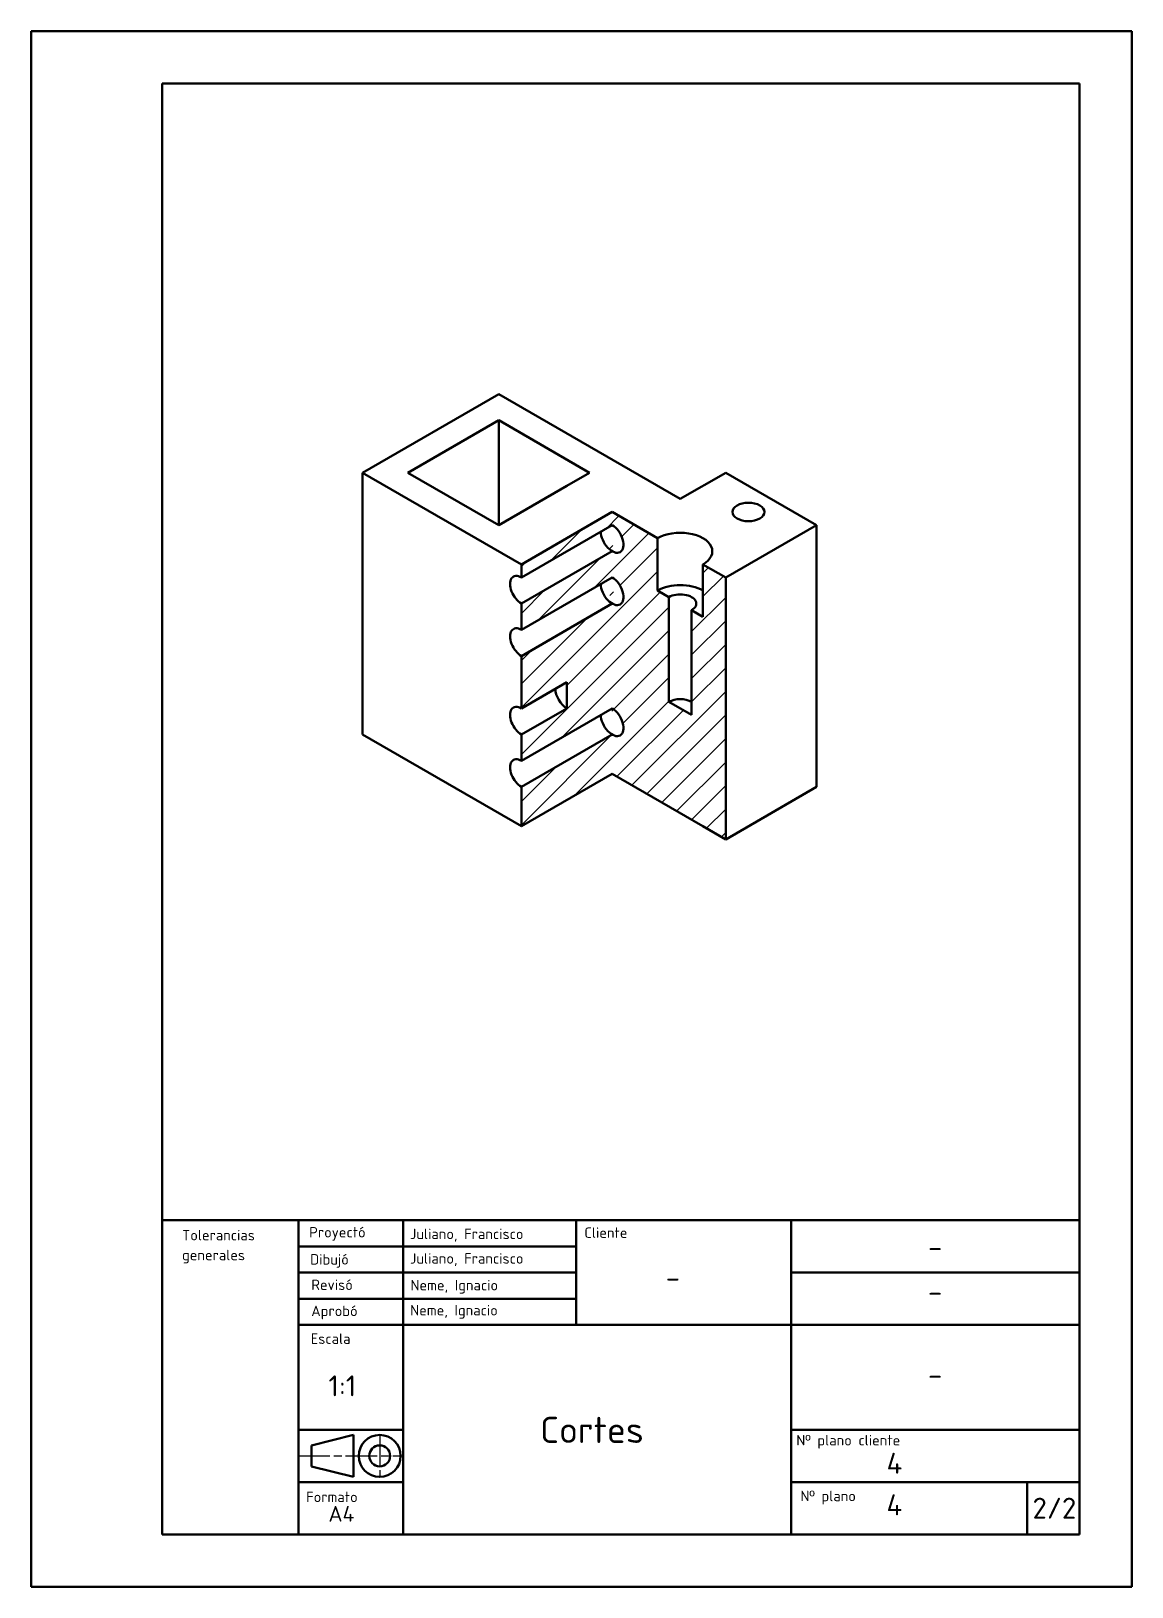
# Model space of a CAD drawing. Header units: millimetres. Extents: x 2667 to 2877, y 1860 to 2157.
import ezdxf

# ---------------------------------------------------------------- set-up
doc = ezdxf.new("R2010")
doc.units = ezdxf.units.MM
doc.header["$LTSCALE"] = 0.25
doc.linetypes.add('ACAD_ISO08W100', pattern=[36, 24, -3, 6, -3])
doc.layers.get('0').update_dxf_attribs({"lineweight": 50})
doc.layers.add('Capa1', color=7, linetype='Continuous')
doc.layers.add('capaCotas', color=7, linetype='Continuous', lineweight=25)
doc.styles.get("Standard").update_dxf_attribs({"font": 'isocpeur.ttf', "height": 2})

msp = doc.modelspace()

# ---------------------------------------------------------------- hatches: boundary and pattern name
at = {"layer": 'capaCotas'}
h = msp.add_hatch(dxfattribs=at)
h.set_pattern_fill('ANSI31', color=256)
edge = h.paths.add_edge_path()
edge.add_line((2799.25, 2053.2), (2794.91, 2055.7))
edge.add_line((2794.91, 2055.7), (2794.91, 2045.7))
edge.add_line((2794.91, 2045.7), (2792.75, 2046.95))
edge.add_line((2792.75, 2046.95), (2792.75, 2026.95))
edge.add_line((2792.75, 2026.95), (2788.42, 2029.45))
edge.add_line((2788.42, 2029.45), (2788.42, 2049.45))
edge.add_line((2788.42, 2049.45), (2786.25, 2050.7))
edge.add_line((2786.25, 2050.7), (2786.25, 2060.7))
edge.add_line((2786.25, 2060.7), (2777.59, 2065.7))
edge.add_line((2777.59, 2065.7), (2760.27, 2055.7))
edge.add_line((2760.27, 2055.7), (2760.27, 2053.2))
edge.add_line((2760.27, 2053.2), (2777.59, 2063.2))
edge.add_ellipse((2777.59, 2060.7), major_axis=(1.53, -2.65), ratio=0.57735, start_angle=315, end_angle=495, ccw=False)
edge.add_line((2777.59, 2058.2), (2760.27, 2048.2))
edge.add_line((2760.27, 2048.2), (2760.27, 2043.2))
edge.add_line((2760.27, 2043.2), (2777.59, 2053.2))
edge.add_ellipse((2777.59, 2050.7), major_axis=(1.53, -2.65), ratio=0.57735, start_angle=315, end_angle=495, ccw=False)
edge.add_line((2777.59, 2048.2), (2760.27, 2038.2))
edge.add_line((2760.27, 2038.2), (2760.27, 2028.2))
edge.add_line((2760.27, 2028.2), (2768.93, 2033.2))
edge.add_line((2768.93, 2033.2), (2768.93, 2028.2))
edge.add_line((2768.93, 2028.2), (2760.27, 2023.2))
edge.add_line((2760.27, 2023.2), (2760.27, 2018.2))
edge.add_line((2760.27, 2018.2), (2777.59, 2028.2))
edge.add_ellipse((2777.59, 2025.7), major_axis=(1.53, -2.65), ratio=0.57735, start_angle=315, end_angle=495, ccw=False)
edge.add_line((2777.59, 2023.2), (2760.27, 2013.2))
edge.add_line((2760.27, 2013.2), (2760.27, 2008.2))
edge.add_line((2760.27, 2008.2), (2760.27, 2005.7))
edge.add_line((2760.27, 2005.7), (2777.59, 2015.7))
edge.add_line((2777.59, 2015.7), (2794.91, 2005.7))
edge.add_line((2794.91, 2005.7), (2799.25, 2003.2))
edge.add_line((2799.25, 2003.2), (2799.25, 2053.2))

# ---------------------------------------------------------------- linework, layer by layer
for p, q in [((2876.74, 2157.5), (2666.74, 2157.5)), ((2666.74, 2157.5), (2666.74, 1860.5)), ((2876.74, 2157.5), (2876.74, 1860.5)), ((2866.74, 2147.5), (2691.74, 2147.5)), ((2691.74, 2147.5), (2691.74, 1870.5)), ((2866.74, 2147.5), (2866.74, 1870.5)), ((2729.96, 2073.2), (2755.94, 2088.2)), ((2790.58, 2068.2), (2755.94, 2088.2)), ((2755.94, 2083.2), (2738.62, 2073.2)), ((2773.26, 2073.2), (2755.94, 2083.2)), ((2755.94, 2083.2), (2755.94, 2063.2)), ((2729.96, 2073.2), (2760.27, 2055.7)), ((2729.96, 2025.7), (2729.96, 2073.2)), ((2738.62, 2073.2), (2755.94, 2063.2)), ((2768.93, 2070.7), (2773.26, 2073.2)), ((2799.25, 2073.2), (2790.58, 2068.2)), ((2816.57, 2063.2), (2799.25, 2073.2)), ((2755.94, 2063.2), (2768.93, 2070.7)), ((2760.27, 2055.7), (2777.59, 2065.7)), ((2777.59, 2065.7), (2786.25, 2060.7)), ((2760.27, 2053.2), (2777.59, 2063.2)), ((2816.57, 2063.2), (2799.25, 2053.2)), ((2816.57, 2013.2), (2816.57, 2063.2)), ((2786.25, 2050.7), (2786.25, 2060.7)), ((2777.59, 2058.2), (2760.27, 2048.2)), ((2760.27, 2053.2), (2760.27, 2055.7)), ((2794.91, 2055.7), (2799.25, 2053.2)), ((2794.91, 2045.7), (2794.91, 2055.7)), ((2760.27, 2043.2), (2777.59, 2053.2)), ((2799.25, 2053.2), (2799.25, 2013.2)), ((2799.25, 2053.2), (2799.25, 2003.2)), ((2786.25, 2050.7), (2788.42, 2049.45)), ((2788.42, 2049.45), (2788.42, 2029.45)), ((2777.59, 2048.2), (2760.27, 2038.2)), ((2760.27, 2043.2), (2760.27, 2048.2)), ((2792.75, 2046.95), (2792.75, 2026.95)), ((2792.75, 2046.95), (2794.91, 2045.7)), ((2760.27, 2028.2), (2760.27, 2038.2)), ((2760.27, 2028.2), (2768.93, 2033.2)), ((2768.93, 2033.2), (2768.93, 2028.2)), ((2788.42, 2029.45), (2792.75, 2026.95)), ((2729.96, 2023.2), (2729.96, 2025.7)), ((2760.27, 2018.2), (2777.59, 2028.2)), ((2760.27, 2023.2), (2768.93, 2028.2)), ((2760.27, 2005.7), (2729.96, 2023.2)), ((2777.59, 2023.2), (2760.27, 2013.2)), ((2760.27, 2018.2), (2760.27, 2023.2)), ((2760.27, 2005.7), (2777.59, 2015.7)), ((2777.59, 2015.7), (2794.91, 2005.7)), ((2760.27, 2013.2), (2760.27, 2008.2)), ((2799.25, 2003.2), (2816.57, 2013.2)), ((2760.27, 2008.2), (2760.27, 2005.7)), ((2799.25, 2003.2), (2794.91, 2005.7)), ((2691.74, 1930.5), (2866.74, 1930.5)), ((2717.74, 1920.5), (2717.74, 1930.5)), ((2737.74, 1920.5), (2737.74, 1930.5)), ((2770.74, 1915.5), (2770.74, 1930.5)), ((2801.74, 1930.5), (2811.74, 1930.5)), ((2811.74, 1930.5), (2811.74, 1870.5)), ((2717.74, 1925.5), (2760.74, 1925.5)), ((2760.74, 1925.5), (2770.74, 1925.5)), ((2717.74, 1920.5), (2760.74, 1920.5)), ((2717.74, 1920.5), (2717.74, 1870.5)), ((2737.74, 1920.5), (2737.74, 1870.5)), ((2760.74, 1920.5), (2770.74, 1920.5)), ((2866.74, 1920.5), (2811.74, 1920.5)), ((2717.74, 1915.5), (2760.74, 1915.5)), ((2760.74, 1915.5), (2770.74, 1915.5)), ((2770.74, 1915.5), (2770.74, 1910.5)), ((2717.74, 1910.5), (2760.74, 1910.5)), ((2760.74, 1910.5), (2801.74, 1910.5)), ((2801.74, 1910.5), (2866.74, 1910.5)), ((2717.74, 1890.5), (2737.74, 1890.5)), ((2720.24, 1887.5), (2728.24, 1889.5)), ((2728.24, 1889.5), (2728.24, 1881.5)), ((2866.74, 1890.5), (2811.74, 1890.5)), ((2720.24, 1883.5), (2720.24, 1887.5)), ((2717.74, 1883.37), (2717.74, 1885.87)), ((2717.74, 1883.37), (2717.74, 1880.5)), ((2720.24, 1883.5), (2728.24, 1881.5)), ((2717.74, 1880.5), (2737.74, 1880.5)), ((2717.74, 1880.5), (2717.74, 1880.5)), ((2717.74, 1880.5), (2720.24, 1880.5)), ((2866.74, 1880.5), (2811.74, 1880.5)), ((2866.74, 1880.5), (2856.74, 1880.5)), ((2856.74, 1880.5), (2856.74, 1870.5)), ((2691.74, 1870.5), (2866.74, 1870.5)), ((2666.74, 1860.5), (2876.74, 1860.5))]:
    msp.add_line(p, q)
for radius in [4, 2]:
    msp.add_circle((2733.24, 1885.5), radius)
msp.add_ellipse((2803.58, 2065.7), major_axis=(-3.06, 0), ratio=0.57735)
for centre, major_axis, start_param, end_param in [((2777.59, 2060.7), (1.53, -2.65), 3.926991, 8.63938), ((2790.58, 2058.2), (-6.12, 0), 2.356194, 5.497787), ((2760.27, 2050.7), (1.53, -2.65), 2.356194, 5.497787), ((2777.59, 2050.7), (1.53, -2.65), 3.926991, 8.63938), ((2790.58, 2048.2), (-6.12, 0), 3.926991, 5.497787), ((2790.58, 2048.2), (-3.06, 0), 2.356194, 5.497787), ((2760.27, 2040.7), (1.53, -2.65), 2.356194, 5.497787), ((2768.93, 2030.7), (1.53, -2.65), 3.926991, 5.497787), ((2760.27, 2025.7), (1.53, -2.65), 2.356194, 5.497787), ((2790.58, 2028.2), (-3.06, 0), 3.926991, 5.497787), ((2777.59, 2025.7), (1.53, -2.65), 3.926991, 8.63938), ((2760.27, 2015.7), (1.53, -2.65), 2.356194, 5.497787)]:
    msp.add_ellipse(centre, major_axis=major_axis, ratio=0.57735, start_param=start_param, end_param=end_param)
at = {"layer": 'capaCotas', "color": 0, "linetype": 'ACAD_ISO08W100', "lineweight": 25}
for p, q in [((2733.24, 1889.5), (2733.24, 1881.5)), ((2717.74, 1885.5), (2737.74, 1885.5))]:
    msp.add_line(p, q, dxfattribs=at)

# ---------------------------------------------------------------- texts
for s, height, p in [('Tolerancias', 2, (2695.53, 1926.65)), ('Proyectó', 2, (2719.8, 1927.2)), ('Juliano, Francisco', 2, (2739.02, 1926.88)), ('Cliente', 2, (2772.28, 1927.12)), ('generales', 2, (2695.53, 1922.85)), ('-', 4, (2837.84, 1923.4)), ('Dibujó', 2, (2719.97, 1922.02)), ('Juliano, Francisco', 2, (2739.02, 1922.2)), ('Revisó', 2, (2720.19, 1917.17)), ('Neme, Ignacio', 2, (2739.11, 1917.1)), ('-', 4, (2787.81, 1917.58)), ('-', 4, (2837.84, 1914.86)), ('Aprobó', 2, (2720.18, 1912.18)), ('Neme, Ignacio', 2, (2739.06, 1912.31)), ('Escala ', 2, (2720.08, 1906.88)), ('1:1', 4, (2723.46, 1896.87)), ('-', 4, (2837.84, 1899.02)), ('Cortes', 5, (2763.86, 1887.97)), ('Nº plano cliente', 2, (2812.72, 1887.49)), ('4', 4, (2829.94, 1882.1)), ('Formato', 2, (2719.21, 1876.67)), ('Nº plano ', 2, (2813.5, 1876.85)), ('4', 4, (2829.93, 1874.16)), ('A4', 3, (2723.46, 1872.95))]:
    msp.add_text(s, height=height).set_placement(p)
at = {"layer": 'Capa1', "lineweight": 35}
msp.add_text('2/2', height=4, dxfattribs=at).set_placement((2857.79, 1873.52))

doc.saveas('drawing.dxf')
